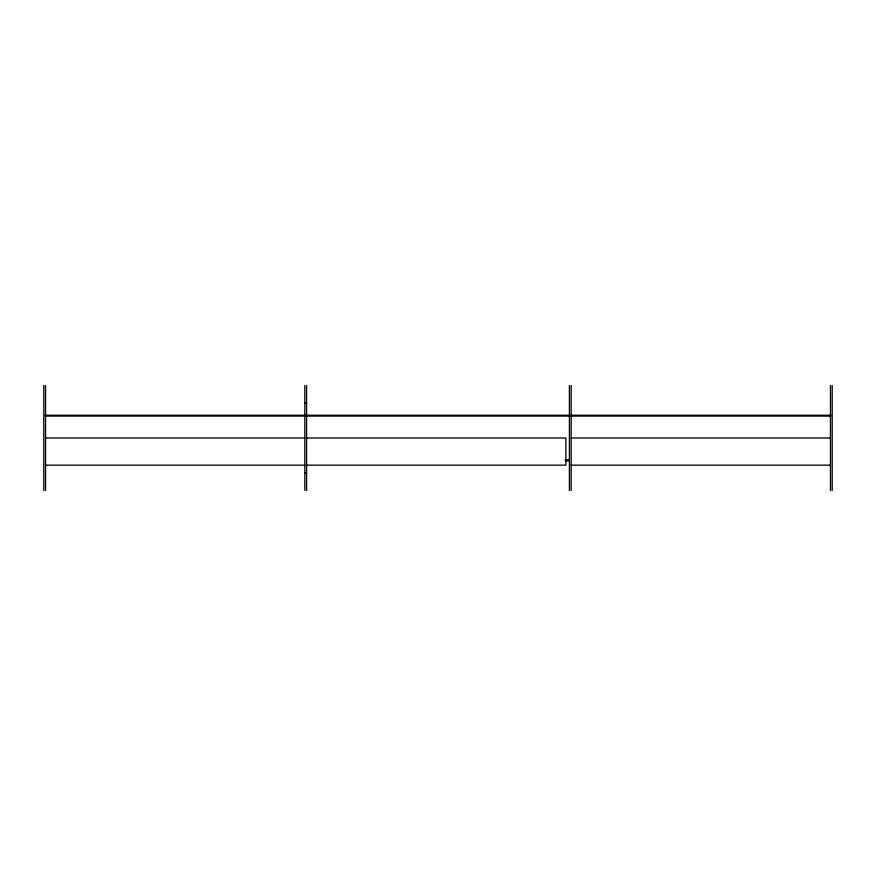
<?xml version="1.0" encoding="UTF-8"?>
<svg xmlns="http://www.w3.org/2000/svg" width="876" height="876" viewBox="0 0 876 876"><rect width="100%" height="100%" fill="white"/><g stroke="black" fill="none" stroke-linecap="round" stroke-linejoin="round"><path stroke-width="1.31" d="M304.848 402.96L306.6 402.96M45.169 415.224L305.231 415.224M306.6 415.224L569.4 415.224M570.769 415.224L830.831 415.224M45.169 416.1L305.231 416.1M306.6 416.1L569.4 416.1M570.769 416.1L830.831 416.1M45.552 438L304.848 438M306.6 438L565.896 438L565.896 465.156L306.6 465.156M571.152 438L830.448 438M565.294 459.9L569.4 459.9M565.294 460.776L569.4 460.776M45.552 465.156L304.848 465.156M571.152 465.156L830.448 465.156M304.848 473.04L306.6 473.04M832.2 385.44L832.2 490.56M830.448 385.44L830.448 490.56M571.152 385.44L571.152 490.56M569.4 385.44L569.4 490.56M306.6 385.44L306.6 490.56M304.848 385.44L304.848 490.56M45.552 385.44L45.552 490.56M43.8 385.44L43.8 490.56"/></g></svg>
